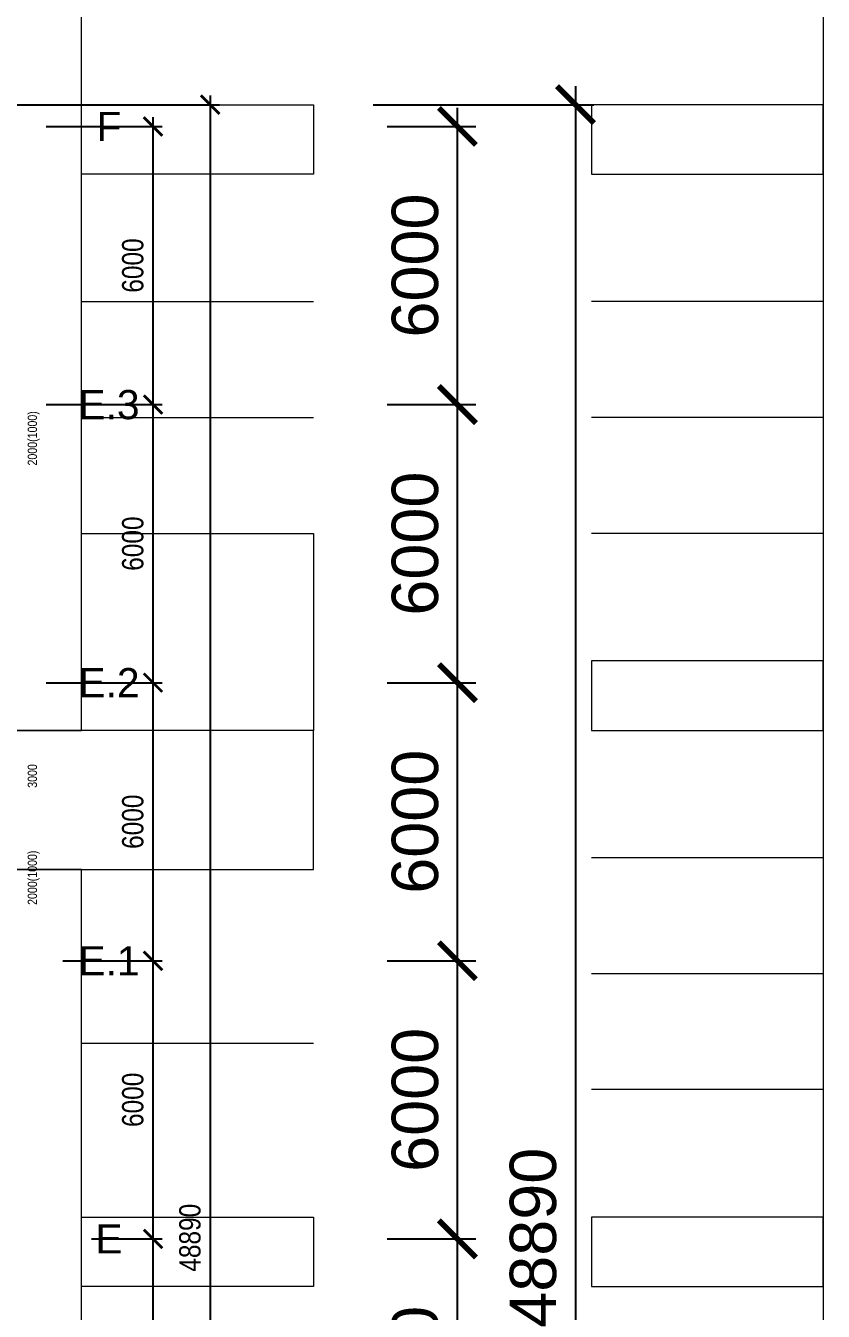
# Model space of a CAD drawing. Header units: millimetres. Extents: x 325046 to 1268204, y 1875583 to 2761998.
# Drawn here: x 1080067 to 1097274, y 2565331 to 2593067 of the extents above; entities that cross this region are included whole.
import ezdxf
from ezdxf.enums import TextEntityAlignment as Align

# ---------------------------------------------------------------- set-up
doc = ezdxf.new("R2010")
doc.units = ezdxf.units.MM
doc.header["$LTSCALE"] = 100
doc.header["$PDMODE"] = 65
for name, color, linetype in [('kóty 100', 5, 'Continuous'), ('KÓTY 200', 5, 'Continuous'), ('Kóty osové', 5, 'Continuous')]:
    doc.layers.add(name, color=color, linetype=linetype)
doc.layers.add('Manipulační - obrys - 1. etapa', color=7, linetype='Continuous', lineweight=13, true_color=0x1a63a8)
doc.layers.add('Popis OS', color=7, linetype='Continuous', true_color=0xbd0a5d)
doc.styles.add('ARIAL NARROW', font='ARIALN.TTF')
doc.styles.add('ARIL-TENKÝ', font='arial.ttf')
doc.dimstyles.new('200', dxfattribs={"dimscale": 200, "dimtxt": 2.3, "dimasz": 2, "dimexe": 1, "dimexo": 2, "dimgap": 1, "dimtad": 1, "dimdec": 0, "dimzin": 0, "dimdsep": 46, "dimtxsty": 'ARIAL NARROW', "dimblk": 'ARCHTICK', "dimcen": 4, "dimdle": 1, "dimclrd": 256, "dimclre": 256, "dimclrt": 7, "dimadec": 0, "dimazin": 0, "dimtfac": 1, "dimtdec": 0, "dimtix": 1, "dimtofl": 0, "dimtmove": 0, "dimatfit": 0, "dimldrblk": 'OBLIQUE', "dimfxl": 1, "dimtolj": 1, "dimtzin": 0, "dimlwd": -1, "dimlwe": -1, "dimarcsym": 0})
doc.dimstyles.new('400', dxfattribs={"dimscale": 400, "dimtxt": 2.5, "dimasz": 2, "dimexe": 1, "dimexo": 12, "dimgap": 1, "dimtad": 1, "dimdec": 0, "dimzin": 0, "dimdsep": 46, "dimtxsty": 'ARIL-TENKÝ', "dimblk": 'ARCHTICK', "dimcen": 4, "dimdle": 1, "dimclrd": 256, "dimclre": 256, "dimclrt": 7, "dimadec": 0, "dimazin": 0, "dimtfac": 1, "dimtdec": 0, "dimtix": 1, "dimtofl": 0, "dimtmove": 0, "dimatfit": 0, "dimldrblk": 'OBLIQUE', "dimfxl": 1, "dimtolj": 1, "dimtzin": 0, "dimlwd": -1, "dimlwe": -1, "dimarcsym": 0})

# ---------------------------------------------------------------- blocks, each defined once
blk = doc.blocks.new('_ARCHTICK')
at = {"color": 0, "linetype": 'ByBlock', "const_width": 0.15}
blk.add_lwpolyline([(-0.5, -0.5), (0.5, 0.5)], dxfattribs=at)
blk = doc.blocks.new('*D234')
at = {"layer": 'Defpoints', "color": 0, "transparency": 16777216}
for p in [(1083066.606836835, 2566892.724706915), (1089381.510163886, 2566892.724706915), (1083066.606836835, 2560892.724706929)]:
    blk.add_point(p, dxfattribs=at)
at = {"layer": 'Kóty osové', "transparency": 16777216}
for p, q in [((1089381.510163886, 2560492.724706929), (1089381.510163886, 2567292.724706915)), ((1087866.606836835, 2566892.724706915), (1089781.510163886, 2566892.724706915)), ((1087866.606836835, 2560892.724706929), (1089781.510163886, 2560892.724706929))]:
    blk.add_line(p, q, dxfattribs=at)
at = {"layer": 'Kóty osové', "transparency": 16777216, "xscale": 800, "yscale": 800, "zscale": 800}
for p, rotation in [((1089381.510163886, 2566892.724706915), 90), ((1089381.510163886, 2560892.724706929), 270)]:
    blk.add_blockref('_ARCHTICK', p, dxfattribs=dict(at, rotation=rotation))
at = {"layer": 'Kóty osové', "color": 7, "transparency": 16777216, "insert": (1088470.937176164, 2563892.724706923), "char_height": 1000, "attachment_point": 5, "rotation": 90, "style": 'ARIL-TENKÝ'}
blk.add_mtext('\\A1;6000', dxfattribs=at)
blk = doc.blocks.new('_Oblique')
at = {"color": 0, "lineweight": -2}
blk.add_line((-0.5, -0.5), (0.5, 0.5), dxfattribs=at)
blk = doc.blocks.new('*D235')
at = {"layer": 'Defpoints', "color": 0, "transparency": 16777216}
for p in [(1083066.606836835, 2572892.724706929), (1089381.510163886, 2572892.724706929), (1083066.606836835, 2566892.724706915)]:
    blk.add_point(p, dxfattribs=at)
at = {"layer": 'Kóty osové', "transparency": 16777216}
for p, q in [((1089381.510163886, 2566492.724706915), (1089381.510163886, 2573292.724706929)), ((1087866.606836835, 2572892.724706929), (1089781.510163886, 2572892.724706929)), ((1087866.606836835, 2566892.724706915), (1089781.510163886, 2566892.724706915))]:
    blk.add_line(p, q, dxfattribs=at)
at = {"layer": 'Kóty osové', "transparency": 16777216, "xscale": 800, "yscale": 800, "zscale": 800}
for p, rotation in [((1089381.510163886, 2572892.724706929), 90), ((1089381.510163886, 2566892.724706915), 270)]:
    blk.add_blockref('_ARCHTICK', p, dxfattribs=dict(at, rotation=rotation))
at = {"layer": 'Kóty osové', "color": 7, "transparency": 16777216, "insert": (1088470.937176164, 2569892.724706923), "char_height": 1000, "attachment_point": 5, "rotation": 90, "style": 'ARIL-TENKÝ'}
blk.add_mtext('\\A1;6000', dxfattribs=at)
blk = doc.blocks.new('*D236')
at = {"layer": 'Defpoints', "color": 0, "transparency": 16777216}
for p in [(1083066.606836835, 2578892.724706929), (1089381.510163886, 2578892.724706929), (1083066.606836835, 2572892.724706929)]:
    blk.add_point(p, dxfattribs=at)
at = {"layer": 'Kóty osové', "transparency": 16777216}
for p, q in [((1089381.510163886, 2572492.724706929), (1089381.510163886, 2579292.724706929)), ((1087866.606836835, 2578892.724706929), (1089781.510163886, 2578892.724706929)), ((1087866.606836835, 2572892.724706929), (1089781.510163886, 2572892.724706929))]:
    blk.add_line(p, q, dxfattribs=at)
at = {"layer": 'Kóty osové', "transparency": 16777216, "xscale": 800, "yscale": 800, "zscale": 800}
for p, rotation in [((1089381.510163886, 2578892.724706929), 90), ((1089381.510163886, 2572892.724706929), 270)]:
    blk.add_blockref('_ARCHTICK', p, dxfattribs=dict(at, rotation=rotation))
at = {"layer": 'Kóty osové', "color": 7, "transparency": 16777216, "insert": (1088470.937176164, 2575892.72470693), "char_height": 1000, "attachment_point": 5, "rotation": 90, "style": 'ARIL-TENKÝ'}
blk.add_mtext('\\A1;6000', dxfattribs=at)
blk = doc.blocks.new('*D237')
at = {"layer": 'Defpoints', "color": 0, "transparency": 16777216}
for p in [(1083066.606836835, 2584892.724706929), (1089381.510163886, 2584892.724706929), (1083066.606836835, 2578892.724706929)]:
    blk.add_point(p, dxfattribs=at)
at = {"layer": 'Kóty osové', "transparency": 16777216}
for p, q in [((1089381.510163886, 2578492.724706929), (1089381.510163886, 2585292.724706929)), ((1087866.606836835, 2584892.724706929), (1089781.510163886, 2584892.724706929)), ((1087866.606836835, 2578892.724706929), (1089781.510163886, 2578892.724706929))]:
    blk.add_line(p, q, dxfattribs=at)
at = {"layer": 'Kóty osové', "transparency": 16777216, "xscale": 800, "yscale": 800, "zscale": 800}
for p, rotation in [((1089381.510163886, 2584892.724706929), 90), ((1089381.510163886, 2578892.724706929), 270)]:
    blk.add_blockref('_ARCHTICK', p, dxfattribs=dict(at, rotation=rotation))
at = {"layer": 'Kóty osové', "color": 7, "transparency": 16777216, "insert": (1088470.937176164, 2581892.72470693), "char_height": 1000, "attachment_point": 5, "rotation": 90, "style": 'ARIL-TENKÝ'}
blk.add_mtext('\\A1;6000', dxfattribs=at)
blk = doc.blocks.new('*D238')
at = {"layer": 'Defpoints', "color": 0, "transparency": 16777216}
for p in [(1083066.606836835, 2590892.724706915), (1089381.510163886, 2590892.724706915), (1083066.606836835, 2584892.724706929)]:
    blk.add_point(p, dxfattribs=at)
at = {"layer": 'Kóty osové', "transparency": 16777216}
for p, q in [((1089381.510163886, 2584492.724706929), (1089381.510163886, 2591292.724706915)), ((1087866.606836835, 2590892.724706915), (1089781.510163886, 2590892.724706915)), ((1087866.606836835, 2584892.724706929), (1089781.510163886, 2584892.724706929))]:
    blk.add_line(p, q, dxfattribs=at)
at = {"layer": 'Kóty osové', "transparency": 16777216, "xscale": 800, "yscale": 800, "zscale": 800}
for p, rotation in [((1089381.510163886, 2590892.724706915), 90), ((1089381.510163886, 2584892.724706929), 270)]:
    blk.add_blockref('_ARCHTICK', p, dxfattribs=dict(at, rotation=rotation))
at = {"layer": 'Kóty osové', "color": 7, "transparency": 16777216, "insert": (1088470.937176164, 2587892.724706923), "char_height": 1000, "attachment_point": 5, "rotation": 90, "style": 'ARIL-TENKÝ'}
blk.add_mtext('\\A1;6000', dxfattribs=at)
blk = doc.blocks.new('*D253')
at = {"layer": 'Defpoints', "color": 0, "transparency": 16777216}
for p in [(1082765.020623299, 2591362.724707376), (1082765.02062325, 2542472.72470687), (1091927.434300516, 2542472.72470687)]:
    blk.add_point(p, dxfattribs=at)
at = {"layer": 'Kóty osové', "transparency": 16777216}
for p, q in [((1091927.434300516, 2591762.724707376), (1091927.434300516, 2542072.72470687)), ((1087565.020623299, 2591362.724707376), (1092327.434300516, 2591362.724707376)), ((1087565.02062325, 2542472.72470687), (1092327.434300516, 2542472.72470687))]:
    blk.add_line(p, q, dxfattribs=at)
at = {"layer": 'Kóty osové', "transparency": 16777216, "xscale": 800, "yscale": 800, "zscale": 800}
for p, rotation in [((1091927.434300516, 2591362.724707376), 90), ((1091927.434300516, 2542472.72470687), 270)]:
    blk.add_blockref('_ARCHTICK', p, dxfattribs=dict(at, rotation=rotation))
at = {"layer": 'Kóty osové', "color": 7, "transparency": 16777216, "insert": (1091016.861312794, 2566917.724707123), "char_height": 1000, "attachment_point": 5, "rotation": 90, "style": 'ARIL-TENKÝ'}
blk.add_mtext('\\A1;48890', dxfattribs=at)
blk = doc.blocks.new('*D262')
at = {"layer": 'Defpoints', "color": 0, "transparency": 16777216}
for p in [(1079384.994481998, 2591362.724707376), (1079384.994481948, 2542472.72470687), (1084046.955973755, 2542472.72470687)]:
    blk.add_point(p, dxfattribs=at)
at = {"layer": 'KÓTY 200', "transparency": 16777216}
for p, q in [((1079784.994481998, 2591362.724707376), (1084246.955973755, 2591362.724707376)), ((1084046.955973755, 2591562.724707376), (1084046.955973755, 2542272.72470687)), ((1079784.994481948, 2542472.72470687), (1084246.955973755, 2542472.72470687))]:
    blk.add_line(p, q, dxfattribs=at)
at = {"layer": 'KÓTY 200', "transparency": 16777216, "xscale": 400, "yscale": 400, "zscale": 400}
for p, rotation in [((1084046.955973755, 2591362.724707376), 90), ((1084046.955973755, 2542472.72470687), 270)]:
    blk.add_blockref('_ARCHTICK', p, dxfattribs=dict(at, rotation=rotation))
at = {"layer": 'KÓTY 200', "color": 7, "transparency": 16777216, "insert": (1083612.092399403, 2566917.724707123), "char_height": 459.9999999999999, "attachment_point": 5, "rotation": 90, "style": 'ARIAL NARROW'}
blk.add_mtext('\\A1;48890', dxfattribs=at)
blk = doc.blocks.new('*D266')
at = {"layer": 'Defpoints', "color": 0, "transparency": 16777216}
for p in [(1081089.797176826, 2566892.724706915), (1082813.765490689, 2566892.724706915), (1080435.225984338, 2560892.724706929)]:
    blk.add_point(p, dxfattribs=at)
at = {"layer": 'KÓTY 200', "transparency": 16777216}
for p, q in [((1082813.765490689, 2560692.724706929), (1082813.765490689, 2567092.724706915)), ((1081489.797176826, 2566892.724706915), (1083013.765490689, 2566892.724706915)), ((1080835.225984338, 2560892.724706929), (1083013.765490689, 2560892.724706929))]:
    blk.add_line(p, q, dxfattribs=at)
at = {"layer": 'KÓTY 200', "transparency": 16777216, "xscale": 400, "yscale": 400, "zscale": 400}
for p, rotation in [((1082813.765490689, 2566892.724706915), 90), ((1082813.765490689, 2560892.724706929), 270)]:
    blk.add_blockref('_ARCHTICK', p, dxfattribs=dict(at, rotation=rotation))
at = {"layer": 'KÓTY 200', "color": 7, "transparency": 16777216, "insert": (1082378.901916337, 2563892.724706923), "char_height": 459.9999999999999, "attachment_point": 5, "rotation": 90, "style": 'ARIAL NARROW'}
blk.add_mtext('\\A1;6000', dxfattribs=at)
blk = doc.blocks.new('*D267')
at = {"layer": 'Defpoints', "color": 0, "transparency": 16777216}
for p in [(1080467.337178983, 2572892.724706929), (1082813.765490689, 2572892.724706929), (1081089.797176826, 2566892.724706915)]:
    blk.add_point(p, dxfattribs=at)
at = {"layer": 'KÓTY 200', "transparency": 16777216}
for p, q in [((1082813.765490689, 2566692.724706915), (1082813.765490689, 2573092.724706929)), ((1080867.337178983, 2572892.724706929), (1083013.765490689, 2572892.724706929)), ((1081489.797176826, 2566892.724706915), (1083013.765490689, 2566892.724706915))]:
    blk.add_line(p, q, dxfattribs=at)
at = {"layer": 'KÓTY 200', "transparency": 16777216, "xscale": 400, "yscale": 400, "zscale": 400}
for p, rotation in [((1082813.765490689, 2572892.724706929), 90), ((1082813.765490689, 2566892.724706915), 270)]:
    blk.add_blockref('_ARCHTICK', p, dxfattribs=dict(at, rotation=rotation))
at = {"layer": 'KÓTY 200', "color": 7, "transparency": 16777216, "insert": (1082378.901916337, 2569892.724706923), "char_height": 459.9999999999999, "attachment_point": 5, "rotation": 90, "style": 'ARIAL NARROW'}
blk.add_mtext('\\A1;6000', dxfattribs=at)
blk = doc.blocks.new('*D268')
at = {"layer": 'Defpoints', "color": 0, "transparency": 16777216}
for p in [(1080105.225984296, 2578892.724706929), (1082813.765490689, 2578892.724706929), (1080467.337178983, 2572892.724706929)]:
    blk.add_point(p, dxfattribs=at)
at = {"layer": 'KÓTY 200', "transparency": 16777216}
for p, q in [((1080505.225984296, 2578892.724706929), (1083013.765490689, 2578892.724706929)), ((1082813.765490689, 2572692.724706929), (1082813.765490689, 2579092.724706929)), ((1080867.337178983, 2572892.724706929), (1083013.765490689, 2572892.724706929))]:
    blk.add_line(p, q, dxfattribs=at)
at = {"layer": 'KÓTY 200', "transparency": 16777216, "xscale": 400, "yscale": 400, "zscale": 400}
for p, rotation in [((1082813.765490689, 2578892.724706929), 90), ((1082813.765490689, 2572892.724706929), 270)]:
    blk.add_blockref('_ARCHTICK', p, dxfattribs=dict(at, rotation=rotation))
at = {"layer": 'KÓTY 200', "color": 7, "transparency": 16777216, "insert": (1082378.901916337, 2575892.72470693), "char_height": 459.9999999999999, "attachment_point": 5, "rotation": 90, "style": 'ARIAL NARROW'}
blk.add_mtext('\\A1;6000', dxfattribs=at)
blk = doc.blocks.new('*D269')
at = {"layer": 'Defpoints', "color": 0, "transparency": 16777216}
for p in [(1080105.225984312, 2584892.724706929), (1082813.765490689, 2584892.724706929), (1080105.225984296, 2578892.724706929)]:
    blk.add_point(p, dxfattribs=at)
at = {"layer": 'KÓTY 200', "transparency": 16777216}
for p, q in [((1082813.765490689, 2578692.724706929), (1082813.765490689, 2585092.724706929)), ((1080505.225984312, 2584892.724706929), (1083013.765490689, 2584892.724706929)), ((1080505.225984296, 2578892.724706929), (1083013.765490689, 2578892.724706929))]:
    blk.add_line(p, q, dxfattribs=at)
at = {"layer": 'KÓTY 200', "transparency": 16777216, "xscale": 400, "yscale": 400, "zscale": 400}
for p, rotation in [((1082813.765490689, 2584892.724706929), 90), ((1082813.765490689, 2578892.724706929), 270)]:
    blk.add_blockref('_ARCHTICK', p, dxfattribs=dict(at, rotation=rotation))
at = {"layer": 'KÓTY 200', "color": 7, "transparency": 16777216, "insert": (1082378.901916337, 2581892.72470693), "char_height": 459.9999999999999, "attachment_point": 5, "rotation": 90, "style": 'ARIAL NARROW'}
blk.add_mtext('\\A1;6000', dxfattribs=at)
blk = doc.blocks.new('*D270')
at = {"layer": 'Defpoints', "color": 0, "transparency": 16777216}
for p in [(1080105.225984304, 2590892.724706915), (1082813.765490689, 2590892.724706915), (1080105.225984312, 2584892.724706929)]:
    blk.add_point(p, dxfattribs=at)
at = {"layer": 'KÓTY 200', "transparency": 16777216}
for p, q in [((1082813.765490689, 2584692.724706929), (1082813.765490689, 2591092.724706915)), ((1080505.225984304, 2590892.724706915), (1083013.765490689, 2590892.724706915)), ((1080505.225984312, 2584892.724706929), (1083013.765490689, 2584892.724706929))]:
    blk.add_line(p, q, dxfattribs=at)
at = {"layer": 'KÓTY 200', "transparency": 16777216, "xscale": 400, "yscale": 400, "zscale": 400}
for p, rotation in [((1082813.765490689, 2590892.724706915), 90), ((1082813.765490689, 2584892.724706929), 270)]:
    blk.add_blockref('_ARCHTICK', p, dxfattribs=dict(at, rotation=rotation))
at = {"layer": 'KÓTY 200', "color": 7, "transparency": 16777216, "insert": (1082378.901916337, 2587892.724706923), "char_height": 459.9999999999999, "attachment_point": 5, "rotation": 90, "style": 'ARIAL NARROW'}
blk.add_mtext('\\A1;6000', dxfattribs=at)

msp = doc.modelspace()

# ---------------------------------------------------------------- linework, layer by layer
at = {"layer": 'Manipulační - obrys - 1. etapa'}
for p, q in [((1097273.664031627, 2608862.720896528), (1097273.511377492, 2556363.28478725)), ((1081273.660220779, 2587113.845621031), (1086273.66017863, 2587113.281703108)), ((1097273.664031627, 2587113.845621031), (1092273.664073776, 2587113.281703108)), ((1081273.378261816, 2584613.845636931), (1086273.378219668, 2584613.281719008)), ((1097273.945990589, 2584613.845636931), (1092273.946032738, 2584613.281719008)), ((1081273.096302854, 2582113.845652831), (1086273.096260705, 2582113.281734908)), ((1097274.227949552, 2582113.845652831), (1092274.2279917, 2582113.281734908)), ((1097273.664031627, 2575113.845621031), (1092273.664073776, 2575113.281703108)), ((1097273.945990589, 2572613.845636931), (1092273.946032738, 2572613.281719008)), ((1081273.660220832, 2571113.28478725), (1086273.660220779, 2571113.28478725)), ((1097274.227949552, 2570113.845652831), (1092274.2279917, 2570113.281734908))]:
    msp.add_line(p, q, dxfattribs=at)
for points in [[(1079173.660220779, 2577863.28478725), (1081273.812874914, 2577863.28478725), (1081273.660220779, 2612362.724707376), (1079173.660220779, 2612362.724707376), (1079173.660220779, 2577863.28478725)], [(1078423.660220816, 2577863.28478725), (1078423.660220816, 2574863.28478725), (1086273.660220779, 2574863.28478725), (1086273.660220779, 2577863.28478725), (1078423.660220816, 2577863.28478725)], [(1079173.660220832, 2542472.72470687), (1081273.660220832, 2542472.72470687), (1081273.660220832, 2574863.28478725), (1079173.660220832, 2574863.28478725), (1079173.660220832, 2542472.72470687)]]:
    msp.add_lwpolyline(points, dxfattribs=at)
for points in [[(1081273.812874914, 2591362.720896528), (1086273.660220779, 2591362.720896528), (1086273.660220779, 2589863.28478725), (1081273.812874914, 2589863.28478725)], [(1097273.511377492, 2591362.720896528), (1092273.664031627, 2591362.720896528), (1092273.664031627, 2589863.28478725), (1097273.511377492, 2589863.28478725)], [(1081273.812874914, 2582113.129080771), (1086273.096260705, 2582113.281734908), (1086273.660220779, 2577863.28478725), (1081273.812874914, 2577863.28478725)], [(1097273.511377492, 2579362.720896528), (1092273.664031627, 2579362.720896528), (1092273.664031627, 2577863.28478725), (1097273.511377492, 2577863.28478725)], [(1081273.812874914, 2567362.720896528), (1086273.660220779, 2567362.720896528), (1086273.660220779, 2565863.28478725), (1081273.812874914, 2565863.28478725)], [(1097273.511377492, 2567362.720896528), (1092273.664031627, 2567362.720896528), (1092273.664031627, 2565863.28478725), (1097273.511377492, 2565863.28478725)]]:
    msp.add_lwpolyline(points, close=True, dxfattribs=at)

# ---------------------------------------------------------------- texts
at = {"layer": 'kóty 100', "style": 'ARIAL NARROW'}
for s, p in [('2000(1000)', (1080310.63773771, 2583578.093789361)), ('3000', (1080310.63773771, 2576625.246112829)), ('2000(1000)', (1080310.63773771, 2574098.252064718))]:
    msp.add_text(s, height=200, rotation=90, dxfattribs=at).set_placement(p)
at = {"layer": 'Popis OS', "linetype": 'ByBlock', "style": 'ARIL-TENKÝ'}
for s, p in [('F', (1081863.660220797, 2590892.724707203)), ('E.3', (1081863.660220797, 2584892.724706927)), ('E.2', (1081863.660220797, 2578892.724706927)), ('E.1', (1081863.660220797, 2572892.724706927)), ('E', (1081863.660220797, 2566892.724707203))]:
    msp.add_text(s, height=630, dxfattribs=at).set_placement(p, align=Align.MIDDLE_CENTER)

# ---------------------------------------------------------------- dimensions: what is measured, and where the dimension line sits
at = {"layer": 'KÓTY 200'}
for base, p1, p2, picture, middle in [((1084046.955973755, 2542472.72470687), (1079384.994481998, 2591362.724707376), (1079384.994481948, 2542472.72470687), '*D262', (1083612.092399403, 2566917.724707123)), ((1082813.765490689, 2590892.724706915), (1080105.225984312, 2584892.724706929), (1080105.225984304, 2590892.724706915), '*D270', (1082378.901916337, 2587892.724706923)), ((1082813.765490689, 2584892.724706929), (1080105.225984296, 2578892.724706929), (1080105.225984312, 2584892.724706929), '*D269', (1082378.901916337, 2581892.72470693)), ((1082813.765490689, 2578892.724706929), (1080467.337178983, 2572892.724706929), (1080105.225984296, 2578892.724706929), '*D268', (1082378.901916337, 2575892.72470693)), ((1082813.765490689, 2572892.724706929), (1081089.797176826, 2566892.724706915), (1080467.337178983, 2572892.724706929), '*D267', (1082378.901916337, 2569892.724706923)), ((1082813.765490689, 2566892.724706915), (1080435.225984338, 2560892.724706929), (1081089.797176826, 2566892.724706915), '*D266', (1082378.901916337, 2563892.724706923))]:
    dim = msp.add_linear_dim(base=base, p1=p1, p2=p2, angle=90, dimstyle='200', dxfattribs=at)
    dim.commit()
    dim.dimension.update_dxf_attribs({"geometry": picture, "text_midpoint": middle})
at = {"layer": 'Kóty osové'}
for base, p1, p2, picture, middle in [((1091927.434300516, 2542472.72470687), (1082765.020623299, 2591362.724707376), (1082765.02062325, 2542472.72470687), '*D253', (1091016.861312794, 2566917.724707123)), ((1089381.510163886, 2590892.724706915), (1083066.606836835, 2584892.724706929), (1083066.606836835, 2590892.724706915), '*D238', (1088470.937176164, 2587892.724706923)), ((1089381.510163886, 2584892.724706929), (1083066.606836835, 2578892.724706929), (1083066.606836835, 2584892.724706929), '*D237', (1088470.937176164, 2581892.72470693)), ((1089381.510163886, 2578892.724706929), (1083066.606836835, 2572892.724706929), (1083066.606836835, 2578892.724706929), '*D236', (1088470.937176164, 2575892.72470693)), ((1089381.510163886, 2572892.724706929), (1083066.606836835, 2566892.724706915), (1083066.606836835, 2572892.724706929), '*D235', (1088470.937176164, 2569892.724706923)), ((1089381.510163886, 2566892.724706915), (1083066.606836835, 2560892.724706929), (1083066.606836835, 2566892.724706915), '*D234', (1088470.937176164, 2563892.724706923))]:
    dim = msp.add_linear_dim(base=base, p1=p1, p2=p2, angle=90, dimstyle='400', override={"dimtmove": 1}, dxfattribs=at)
    dim.commit()
    dim.dimension.update_dxf_attribs({"geometry": picture, "text_midpoint": middle})

doc.saveas('drawing.dxf')
